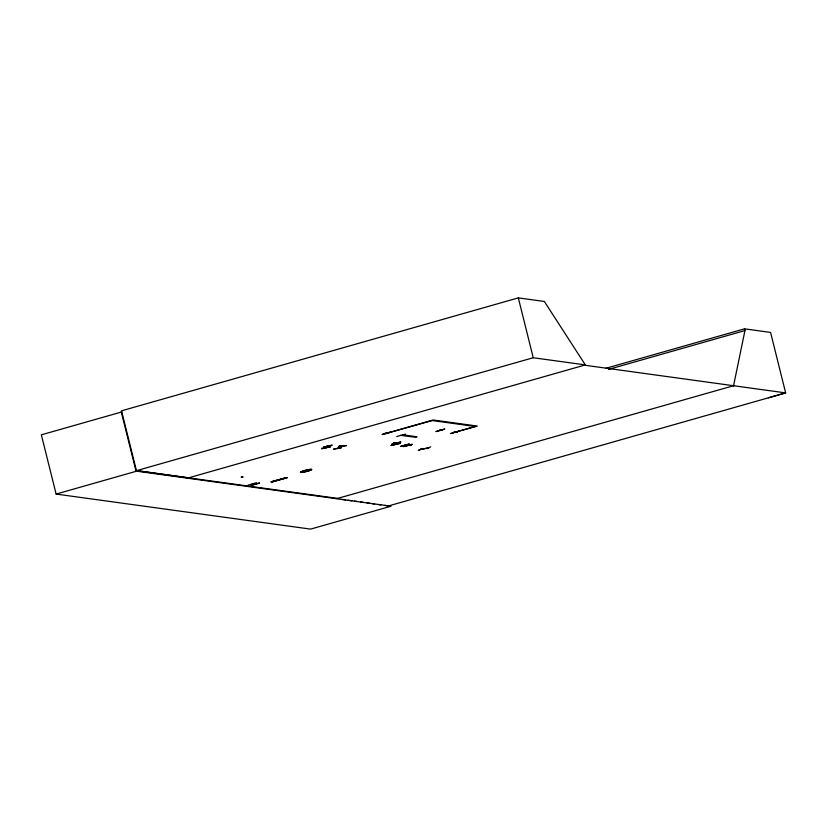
<?xml version="1.0" encoding="UTF-8"?>
<svg xmlns="http://www.w3.org/2000/svg" width="827" height="827" viewBox="0 0 827 827"><rect width="100%" height="100%" fill="white"/><g stroke="black" fill="none" stroke-linecap="round" stroke-linejoin="round"><path stroke-width="1.24" d="M286.452 477.541L270.842 481.883L287.01 477.499M271.763 482.027L287.279 477.644L271.856 482.038M321.796 448.637L330.604 446.745M418.297 450.426L422.473 448.451L418.762 450.353M342.388 446.301L339.277 446.249M339.184 446.187L341.851 446.539L338.822 446.311M393.497 443.127L396.609 443.458L393.859 442.962M408.352 445.009L411.019 445.35L408.445 445.06M410.626 445.588L408 445.122M733.559 385.723L744.951 330.562L744.527 328.836L605.643 368.366M391.14 445.474L400.072 443.272M392.06 444.109L400.95 441.969L391.988 444.058M395.471 444.45L396.226 443.21M395.844 444.368L396.671 443.096M333.912 449.02L341.365 447.655M331.989 445.122L323.161 447.273L332.009 445.257M326.593 447.479L327.595 446.384M337.602 448.379L342.213 446.363M420.767 449.35L428.82 447.82M427.001 448.72L430.712 446.818M342.626 446.291L337.798 448.368M242.001 476.848L241.474 477.096M255.274 484.25L252.493 484.012M408.052 445.484L404.992 445.215M341.158 447.883L333.632 449.113M400.506 435.343L415.35 437.256L417.004 436.79L402.542 434.795M440.16 430.505L440.967 430.278M341.499 446.218L340.569 446.425L341.303 446.208M385.558 433.679L432.118 420.54M241.143 477.076L241.763 476.89M242.104 477.179L243.148 476.962L242.435 477.189M428.479 447.945L420.705 449.412M768.428 397.818L785.65 392.897L770.568 332.423L744.527 328.836M388.855 505.835L785.65 392.897L584.41 365.183L585.34 364.914L544.362 301.473L518.322 297.885L121.528 410.823L136.569 471.173L391.047 506.217L310.59 529.115L56.122 494.07L41.35 434.826L121.807 411.929M187.615 478.12L585.371 364.914L533.239 357.74L136.455 470.677L337.695 498.392M56.122 494.07L136.569 471.173M608.455 369.421L744.951 330.562M454.054 432.469L477.334 426.07L433.255 419.992L382.064 434.516L390.706 432.025M388.07 433.503L385.041 433.162M396.722 436.532L405.416 434.134M393.941 443.065L396.154 443.52M436.18 431.56L444.678 429.058M248.172 485.139L256.556 482.689M436.036 431.539L444.678 429.068M442.259 430.464L439.602 430.071L442.321 430.36M259.42 483.082L250.891 485.511L259.409 482.968M400.733 446.373L409.406 443.965L400.826 446.27M412.27 444.337L403.576 446.642L412.125 444.337M475.153 426.463L450.705 433.565L459.243 431.136M456.824 432.356L454.106 432.066L457.238 432.325M336.765 498.66L734.49 385.454M386.013 433.482L386.643 433.482M391.14 445.526L400.061 443.458M321.703 448.182L321.755 448.761L330.676 446.663M254.933 484.343L252.256 484.002M326.117 447.696L327.43 446.301L327.213 445.443M454.168 431.963L456.866 432.366M431.591 420.467L475.68 426.536M188.546 477.851L135.866 470.449L121.218 411.712M341.809 499.363L345.603 499.901M348.126 500.252L351.92 500.79M354.442 501.141L356.964 501.493M360.758 502.03L363.28 502.382M367.064 502.909L369.597 503.271M372.119 503.622L374.641 503.974M378.435 504.511L380.958 504.863M384.741 505.4L387.274 505.752M338.791 446.807L346.544 445.515L339.029 446.776M304.408 470.615L304.419 470.635A5.758 0.662 -14 0 1 311.593 469.684A5.758 0.662 -14 0 1 302.362 472.31A5.748 0.662 -14 0 1 304.429 470.625A5.748 0.662 -14 0 1 311.572 469.664A5.748 0.662 -14 0 1 302.362 472.289A5.758 0.662 -14 0 1 304.429 470.646L304.367 470.511M518.322 297.885L533.239 357.74M395.296 443.22L396.185 443.024L395.316 443.231M410.761 445.009L409.861 445.257L410.771 444.998"/></g></svg>
